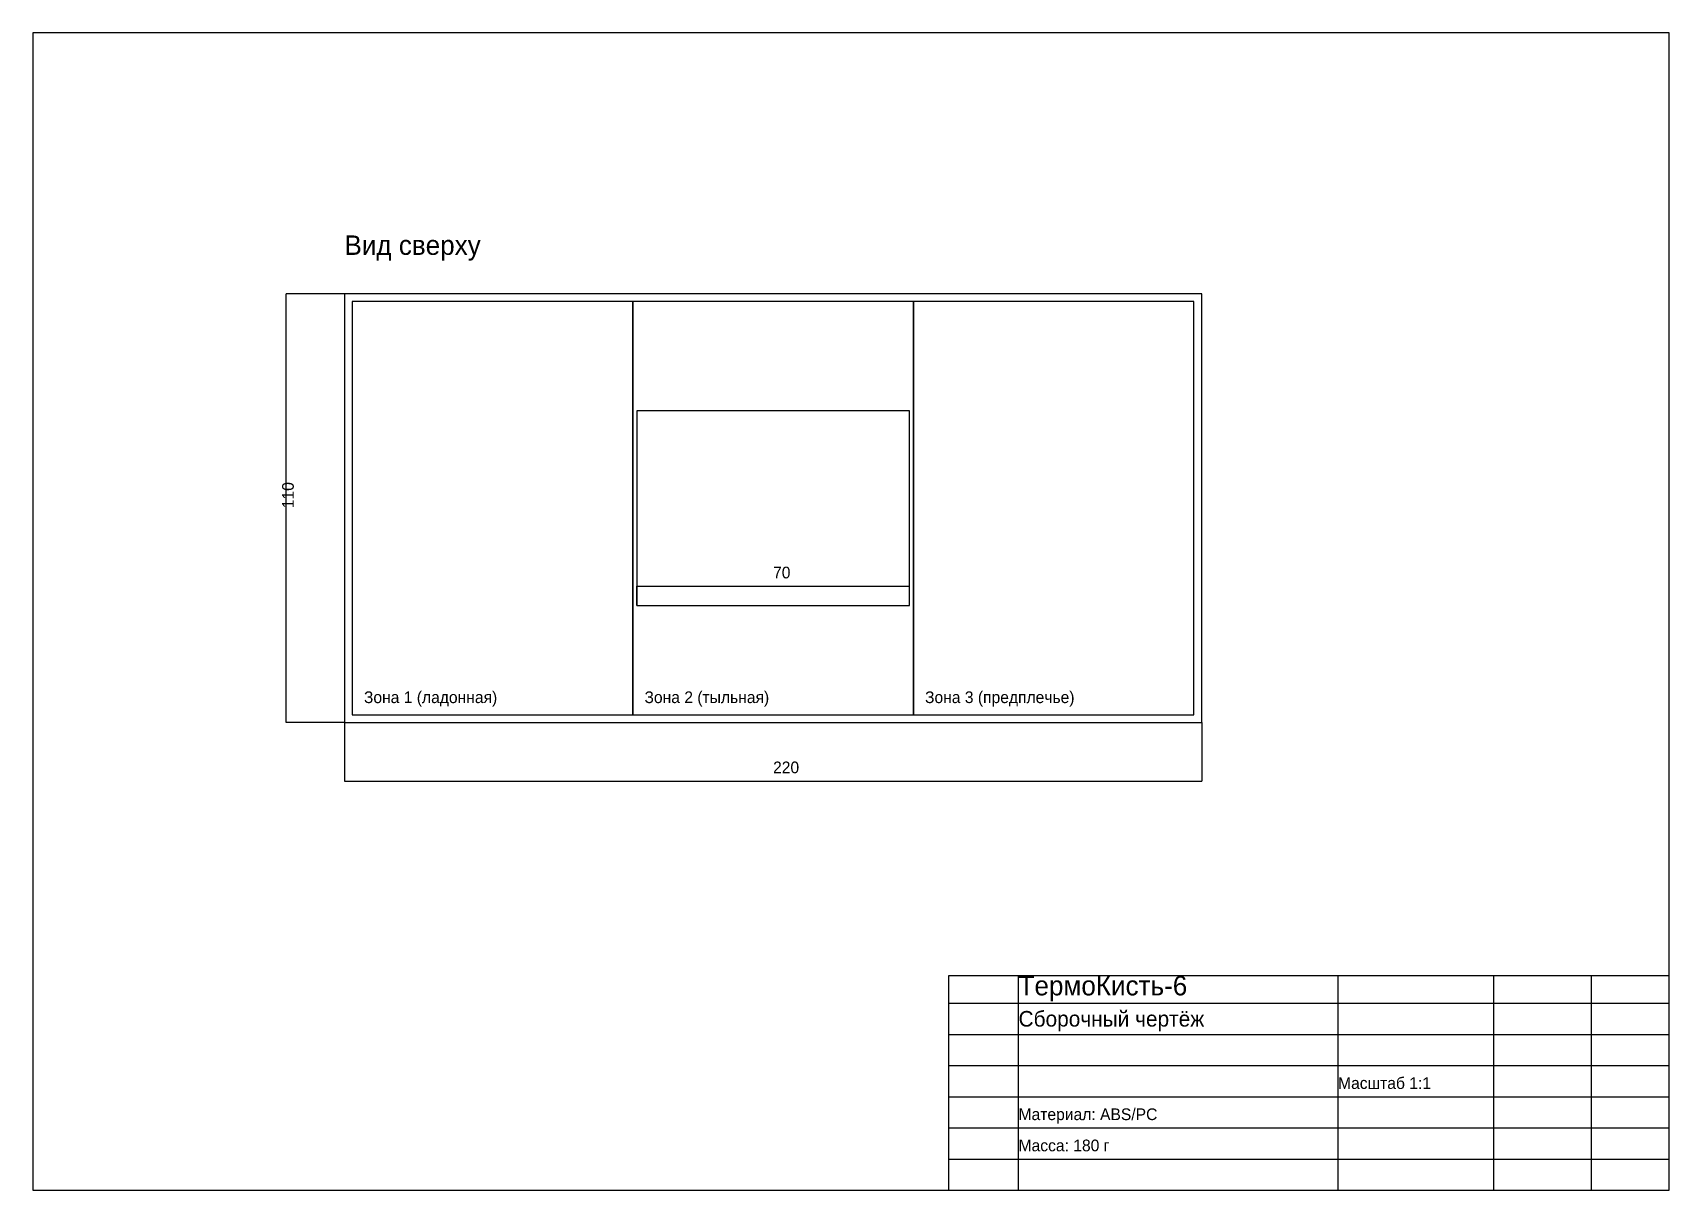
# Model space of a CAD drawing. Header units: metres. Extents: x 0 to 420, y 0 to 297.
import ezdxf

# ---------------------------------------------------------------- set-up
doc = ezdxf.new("R2010")
doc.units = ezdxf.units.M

msp = doc.modelspace()

# ---------------------------------------------------------------- linework, layer by layer
for p, q in [((420, 297), (0, 297)), ((0, 297), (0, 0)), ((420, 0), (420, 297)), ((80, 230), (65, 230)), ((65, 120), (65, 230)), ((155, 150), (155, 155)), ((155, 155), (225, 155)), ((225, 150), (225, 155)), ((80, 120), (65, 120)), ((80, 120), (80, 105)), ((300, 120), (300, 105)), ((80, 105), (300, 105)), ((420, 55), (235, 55)), ((235, 55), (235, 0)), ((253, 0), (253, 55)), ((335, 0), (335, 55)), ((375, 0), (375, 55)), ((400, 0), (400, 55)), ((420, 0), (420, 55)), ((235, 48), (420, 48)), ((235, 40), (420, 40)), ((235, 32), (420, 32)), ((235, 24), (420, 24)), ((235, 16), (420, 16)), ((235, 8), (420, 8)), ((0, 0), (420, 0)), ((235, 0), (420, 0))]:
    msp.add_line(p, q)
at = {"layer": 'BAT'}
for p, q in [((225, 200), (155, 200)), ((155, 200), (155, 150)), ((225, 150), (225, 200)), ((155, 150), (225, 150))]:
    msp.add_line(p, q, dxfattribs=at)
at = {"layer": 'CORPUS'}
for p, q in [((300, 230), (80, 230)), ((80, 230), (80, 120)), ((300, 120), (300, 230)), ((80, 120), (300, 120))]:
    msp.add_line(p, q, dxfattribs=at)
at = {"layer": 'ZONE1'}
for p, q in [((154, 228), (82, 228)), ((82, 228), (82, 122)), ((154, 122), (154, 228)), ((82, 122), (154, 122))]:
    msp.add_line(p, q, dxfattribs=at)
at = {"layer": 'ZONE2'}
for p, q in [((226, 228), (154, 228)), ((154, 228), (154, 122)), ((226, 122), (226, 228)), ((154, 122), (226, 122))]:
    msp.add_line(p, q, dxfattribs=at)
at = {"layer": 'ZONE3'}
for p, q in [((298, 228), (226, 228)), ((226, 228), (226, 122)), ((298, 122), (298, 228)), ((226, 122), (298, 122))]:
    msp.add_line(p, q, dxfattribs=at)

# ---------------------------------------------------------------- texts
for s, height, p in [('Вид сверху', 5, (80, 240)), ('70', 3, (190, 157)), ('220', 3, (190, 107)), ('ТермоКисть-6', 5, (253, 50)), ('Сборочный чертёж', 4, (253, 42)), ('Масштаб 1:1', 3, (335, 26)), ('Материал: ABS/PC', 3, (253, 18)), ('Масса: 180 г', 3, (253, 10))]:
    msp.add_text(s, height=height).set_placement(p)
msp.add_text('110', height=3, rotation=90).set_placement((67, 175))
at = {"color": 1}
msp.add_text('Зона 1 (ладонная)', height=3, dxfattribs=at).set_placement((85, 125))
at = {"color": 3}
msp.add_text('Зона 2 (тыльная)', height=3, dxfattribs=at).set_placement((157, 125))
at = {"color": 5}
msp.add_text('Зона 3 (предплечье)', height=3, dxfattribs=at).set_placement((229, 125))

doc.saveas('drawing.dxf')
